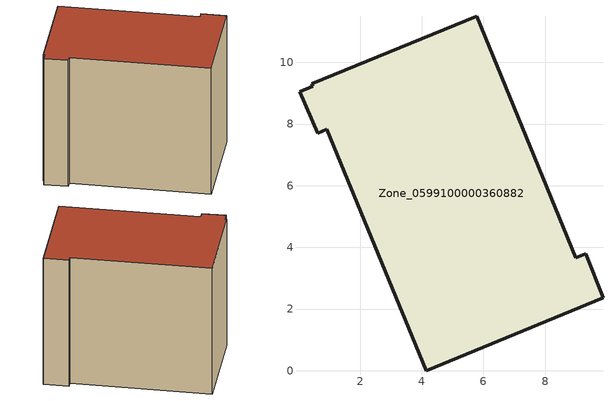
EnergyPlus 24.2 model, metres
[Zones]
Zone_0599100000360882
 floor ground (C_G): 0.04,9.04 0.47,9.22 0.43,9.3 5.79,11.5 9,3.67 9.32,3.8 9.88,2.36 4.14,0 0.93,7.83 0.62,7.7 z0
 wall outside (C_F): 9.32,3.8 9,3.67 5.79,11.5 0.43,9.3 0.47,9.22 0.04,9.04 0.62,7.7 0.93,7.83 4.14,0 9.88,2.36 9.32,3.8 z0:8.57
 roof outside (C_R): 0.47,9.22 0.04,9.04 0.62,7.7 0.93,7.83 4.14,0 9.88,2.36 9.32,3.8 9,3.67 5.79,11.5 0.43,9.3 z8.57
[BUILDING]
Pand.0599100000360882: North Axis=0; Terrain=City; Loads Convergence Tolerance Value=0.04; Temperature Convergence Tolerance Value=0.4; Solar Distribution=FullExterior; Maximum Number of Warmup Days=25; Minimum Number of Warmup Days=1
[Site:Location]
Rotterdam.The.Hague.AP_ZH_NLD Design_Conditions: Latitude=51.96; Longitude=4.45; Time Zone=1; Elevation=-4.5
[SITE:GROUNDTEMPERATURE:BUILDINGSURFACE]
18, 18, 18, 18, 18, 18, 18, 18, 18, 18, 18, 18
[MATERIAL] Thermal Absorptance=0.9; Solar Absorptance=0.7; Visible Absorptance=0.7
Name | Roughness | Thickness | Conductivity | Density | Specific Heat
G.TI.1992-2005 | MediumSmooth | 0.15 | 0.06 | 540 | 1210
F.TI.1992-2005 | Rough | 0.3 | 0.12 | 1920 | 840
R.TI.1992-2005 | MediumRough | 0.2 | 0.08 | 1500 | 1000
[CONSTRUCTION]
C_G: G.TI.1992-2005
C_F: F.TI.1992-2005
C_R: R.TI.1992-2005
[ZONE]
Zone_0599100000360882: Type=1; Multiplier=1; Ceiling Height=Autocalculate; Volume=Autocalculate; Floor Area=autocalculate; Part of Total Floor Area=Yes
[ZONEINFILTRATION:DESIGNFLOWRATE]
Infil_Zone_0599100000360882: Zone or ZoneList or Space or SpaceList=Zone_0599100000360882; Schedule=AlwaysOn; Design Flow Rate Calculation Method=Flow/Area; Flow Rate per Floor Area=0.0015; Constant Term Coefficient=1; Temperature Term Coefficient=0; Velocity Term Coefficient=0; Velocity Squared Term Coefficient=0
[HVACTEMPLATE:ZONE:IDEALLOADSAIRSYSTEM]
Zone_0599100000360882: Maximum Heating Supply Air Temperature=50; Minimum Cooling Supply Air Temperature=13; Maximum Heating Supply Air Humidity Ratio=0.0156; Minimum Cooling Supply Air Humidity Ratio=0.0077; Heating Limit=NoLimit; Cooling Limit=NoLimit; Dehumidification Control Type=ConstantSensibleHeatRatio; Cooling Sensible Heat Ratio=0.7; Dehumidification Setpoint=60; Humidification Control Type=None; Humidification Setpoint=30; Outdoor Air Method=None; Outdoor Air Flow Rate per Person=0.00944; Outdoor Air Flow Rate per Zone Floor Area=0; Outdoor Air Flow Rate per Zone=0; Demand Controlled Ventilation Type=None; Outdoor Air Economizer Type=NoEconomizer; Heat Recovery Type=None; Sensible Heat Recovery Effectiveness=0.7; Latent Heat Recovery Effectiveness=0.65
[ZONECONTROL:THERMOSTAT]
ThermostatControl_Zone_0599100000360882: Zone or ZoneList=Zone_0599100000360882; Control Type Schedule=DualSetpointControlType; Control 1=Thermostat_Zone_0599100000360882; Temperature Difference Between Cutout And Setpoint=0
[THERMOSTATSETPOINT:DUALSETPOINT]
Thermostat_Zone_0599100000360882: Heating Setpoint Temperature Schedule=HeatingSetpoint_Zone_0599100000360882; Cooling Setpoint Temperature Schedule=CoolingSetpoint_Zone_0599100000360882
[SCHEDULE:COMPACT]
HeatingSetpoint_Zone_0599100000360882: Through: 12/31, For: AllDays, Until: 24:00, 21
CoolingSetpoint_Zone_0599100000360882: Through: 12/31, For: AllDays, Until: 24:00, 24
DualSetpointControlType: Through: 12/31, For: AllDays, Until: 24:00, 4
AlwaysOn: Through: 12/31, For: AllDays, Until: 24:00, 1
